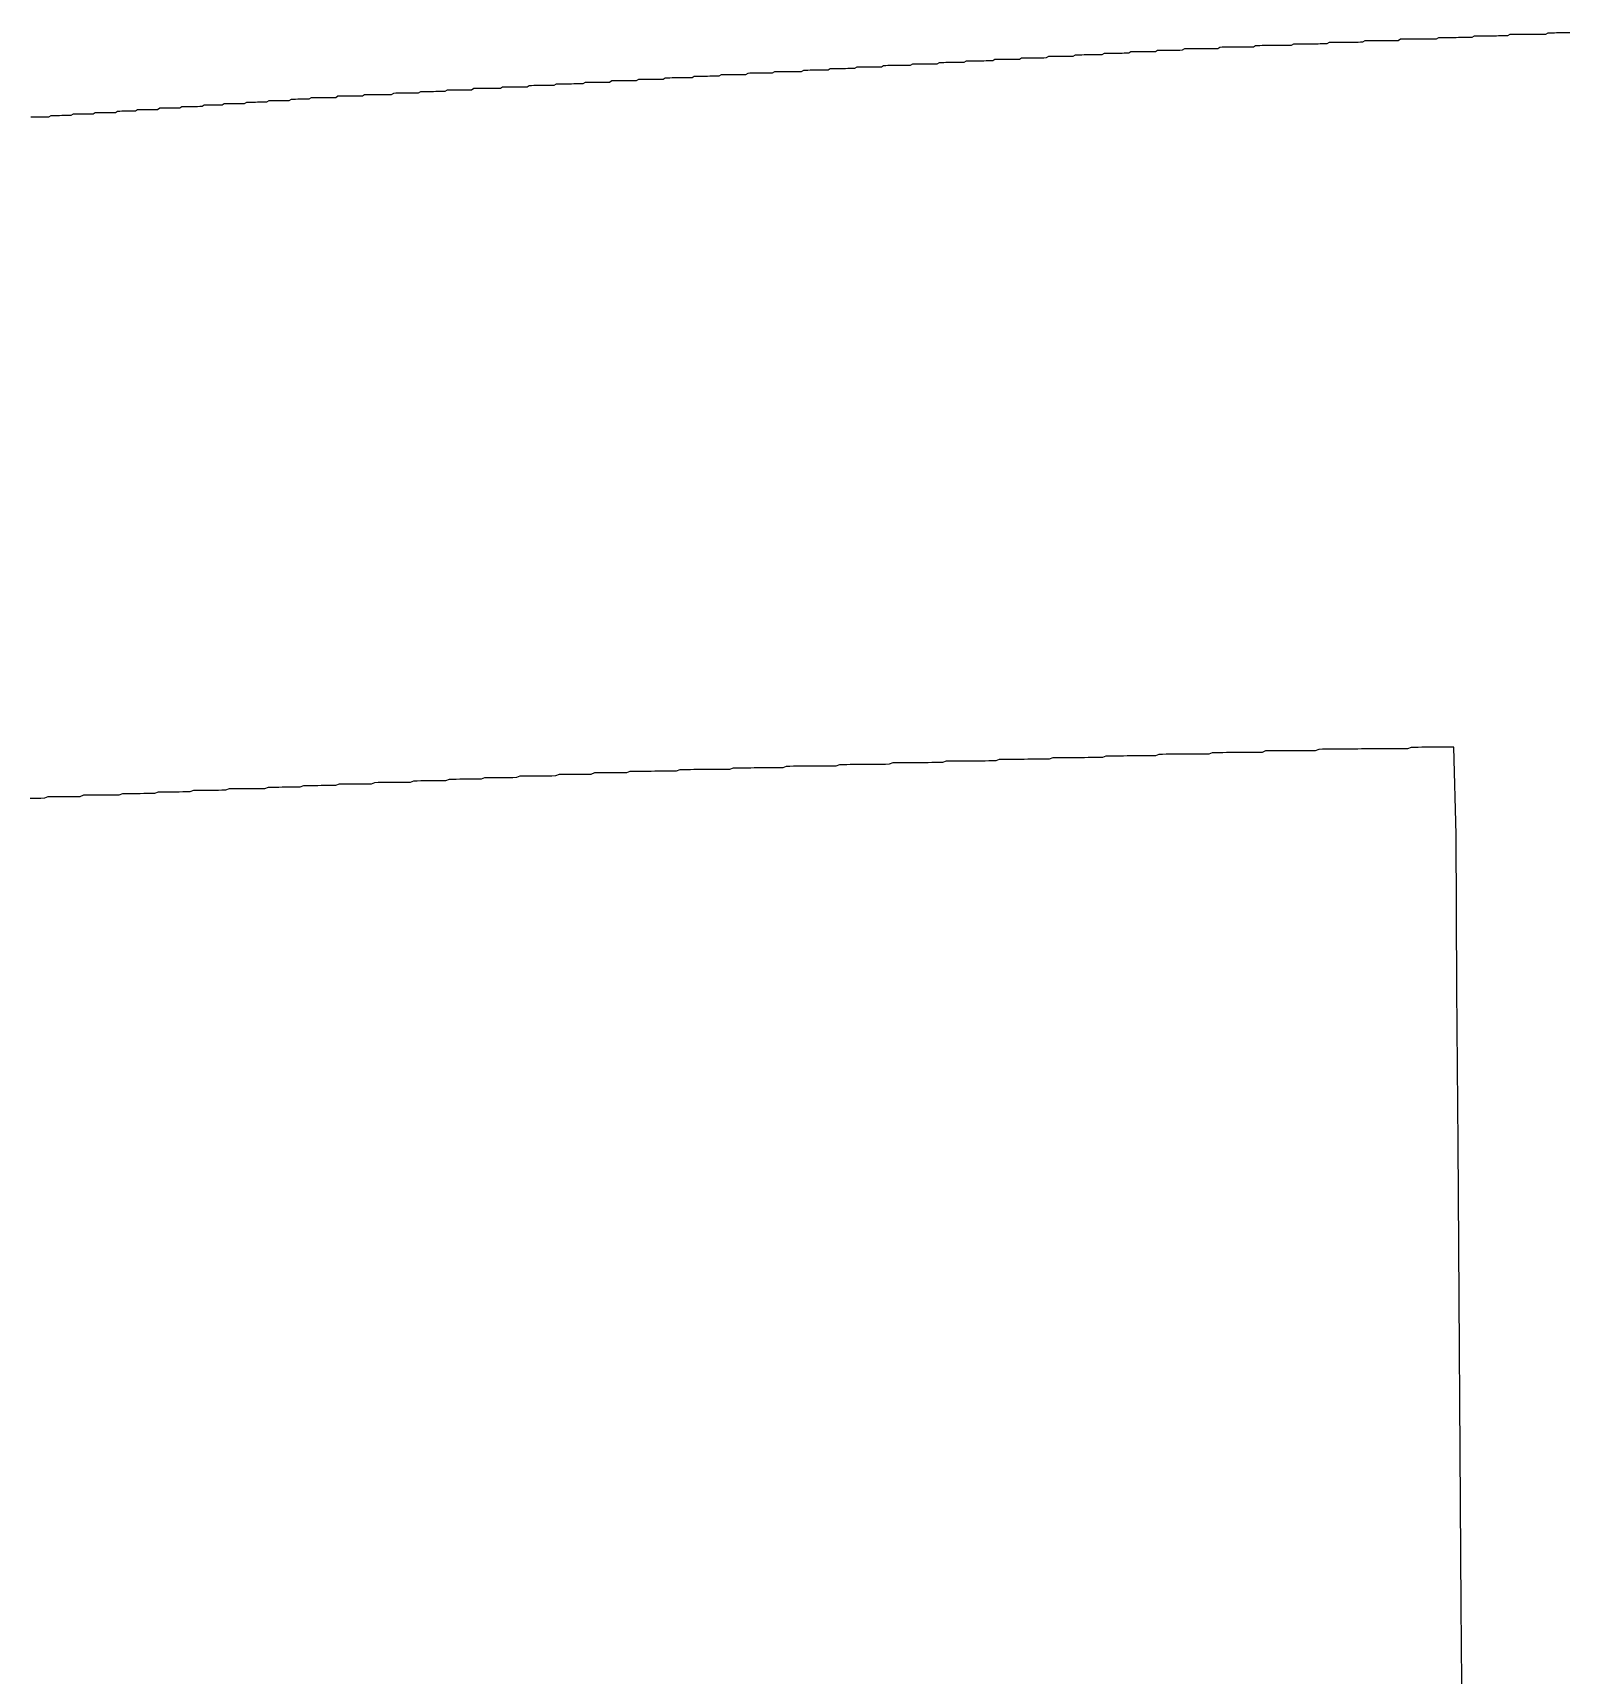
# Model space of a CAD drawing. Header units: millimetres. Extents: x 41 to 1041, y 1148 to 1248.
# Drawn here: x 176.95 to 188.38, y 1190.66 to 1202.89 of the extents above; entities that cross this region are included whole.
import ezdxf

# ---------------------------------------------------------------- set-up
doc = ezdxf.new("R2010")
doc.units = ezdxf.units.MM

msp = doc.modelspace()

# ---------------------------------------------------------------- linework, layer by layer
at = {"color": 3}
for points in [[(188.39, 1202.887, 0), (188.373, 1202.887, 0), (188.357, 1202.887, 0), (188.34, 1202.887, 0), (188.323, 1202.887, 0), (188.307, 1202.887, 0), (188.29, 1202.887, 0), (188.274, 1202.886, 0), (188.257, 1202.886, 0), (188.24, 1202.886, 0), (188.224, 1202.886, 0), (188.207, 1202.876, 0), (188.191, 1202.876, 0), (188.174, 1202.876, 0), (188.157, 1202.876, 0), (188.141, 1202.876, 0), (188.124, 1202.875, 0), (188.108, 1202.875, 0), (188.091, 1202.875, 0), (188.074, 1202.875, 0), (188.058, 1202.875, 0), (188.041, 1202.875, 0), (188.025, 1202.875, 0), (188.008, 1202.875, 0), (187.991, 1202.875, 0), (187.975, 1202.874, 0), (187.958, 1202.874, 0), (187.942, 1202.874, 0), (187.925, 1202.864, 0), (187.909, 1202.864, 0), (187.892, 1202.864, 0), (187.875, 1202.864, 0), (187.859, 1202.864, 0), (187.842, 1202.863, 0), (187.826, 1202.863, 0), (187.809, 1202.863, 0), (187.792, 1202.863, 0), (187.776, 1202.863, 0), (187.759, 1202.863, 0), (187.743, 1202.863, 0), (187.726, 1202.863, 0), (187.709, 1202.863, 0), (187.693, 1202.862, 0), (187.676, 1202.862, 0), (187.66, 1202.852, 0), (187.643, 1202.852, 0), (187.626, 1202.852, 0), (187.61, 1202.852, 0), (187.593, 1202.852, 0), (187.577, 1202.852, 0), (187.56, 1202.852, 0), (187.543, 1202.851, 0), (187.527, 1202.851, 0), (187.51, 1202.851, 0), (187.494, 1202.851, 0), (187.477, 1202.851, 0), (187.46, 1202.851, 0), (187.444, 1202.851, 0), (187.427, 1202.851, 0), (187.411, 1202.851, 0), (187.394, 1202.84, 0), (187.378, 1202.84, 0), (187.361, 1202.84, 0), (187.344, 1202.84, 0), (187.328, 1202.84, 0), (187.311, 1202.84, 0), (187.295, 1202.84, 0), (187.278, 1202.84, 0), (187.261, 1202.84, 0), (187.245, 1202.839, 0), (187.228, 1202.839, 0), (187.212, 1202.839, 0), (187.195, 1202.839, 0), (187.178, 1202.839, 0), (187.162, 1202.839, 0), (187.145, 1202.839, 0), (187.129, 1202.839, 0), (187.112, 1202.829, 0), (187.095, 1202.828, 0), (187.079, 1202.828, 0), (187.062, 1202.828, 0), (187.046, 1202.828, 0), (187.029, 1202.828, 0), (187.012, 1202.828, 0), (186.996, 1202.828, 0), (186.979, 1202.828, 0), (186.963, 1202.827, 0), (186.946, 1202.827, 0), (186.93, 1202.827, 0), (186.913, 1202.827, 0), (186.896, 1202.827, 0), (186.88, 1202.827, 0), (186.863, 1202.827, 0), (186.847, 1202.817, 0), (186.83, 1202.817, 0), (186.813, 1202.816, 0), (186.797, 1202.816, 0), (186.78, 1202.816, 0), (186.764, 1202.816, 0), (186.747, 1202.816, 0), (186.73, 1202.816, 0), (186.714, 1202.816, 0), (186.697, 1202.816, 0), (186.681, 1202.816, 0), (186.664, 1202.815, 0), (186.647, 1202.815, 0), (186.631, 1202.815, 0), (186.614, 1202.815, 0), (186.598, 1202.815, 0), (186.581, 1202.805, 0), (186.564, 1202.805, 0), (186.548, 1202.805, 0), (186.531, 1202.805, 0), (186.515, 1202.804, 0), (186.498, 1202.804, 0), (186.482, 1202.804, 0), (186.465, 1202.804, 0), (186.448, 1202.804, 0), (186.432, 1202.804, 0), (186.415, 1202.804, 0), (186.399, 1202.804, 0), (186.382, 1202.804, 0), (186.365, 1202.803, 0), (186.349, 1202.803, 0), (186.332, 1202.803, 0), (186.316, 1202.793, 0), (186.299, 1202.793, 0), (186.282, 1202.793, 0), (186.266, 1202.793, 0), (186.249, 1202.793, 0), (186.233, 1202.793, 0), (186.216, 1202.792, 0), (186.199, 1202.792, 0), (186.183, 1202.792, 0), (186.166, 1202.792, 0), (186.15, 1202.792, 0), (186.133, 1202.792, 0), (186.116, 1202.792, 0), (186.1, 1202.792, 0), (186.083, 1202.791, 0), (186.067, 1202.791, 0), (186.05, 1202.791, 0), (186.034, 1202.781, 0), (186.017, 1202.781, 0), (186, 1202.781, 0), (185.984, 1202.781, 0), (185.967, 1202.781, 0), (185.951, 1202.781, 0), (185.934, 1202.78, 0), (185.917, 1202.78, 0), (185.901, 1202.78, 0), (185.884, 1202.78, 0), (185.868, 1202.78, 0), (185.851, 1202.78, 0), (185.834, 1202.78, 0), (185.818, 1202.78, 0), (185.801, 1202.78, 0), (185.785, 1202.779, 0), (185.769, 1202.769, 0), (185.752, 1202.769, 0), (185.736, 1202.769, 0), (185.719, 1202.769, 0), (185.703, 1202.769, 0), (185.686, 1202.769, 0), (185.669, 1202.769, 0), (185.653, 1202.769, 0), (185.636, 1202.768, 0), (185.62, 1202.768, 0), (185.603, 1202.768, 0), (185.586, 1202.768, 0), (185.57, 1202.768, 0), (185.553, 1202.768, 0), (185.537, 1202.768, 0), (185.52, 1202.768, 0), (185.504, 1202.758, 0), (185.487, 1202.757, 0), (185.47, 1202.757, 0), (185.454, 1202.757, 0), (185.437, 1202.757, 0), (185.421, 1202.757, 0), (185.404, 1202.757, 0), (185.387, 1202.757, 0), (185.371, 1202.757, 0), (185.354, 1202.756, 0), (185.338, 1202.756, 0), (185.321, 1202.756, 0), (185.305, 1202.746, 0), (185.288, 1202.746, 0), (185.271, 1202.746, 0), (185.255, 1202.746, 0), (185.238, 1202.746, 0), (185.222, 1202.746, 0), (185.205, 1202.745, 0), (185.188, 1202.745, 0), (185.172, 1202.745, 0), (185.155, 1202.745, 0), (185.139, 1202.745, 0), (185.122, 1202.745, 0), (185.106, 1202.735, 0), (185.089, 1202.735, 0), (185.072, 1202.735, 0), (185.056, 1202.734, 0), (185.039, 1202.734, 0), (185.023, 1202.734, 0), (185.006, 1202.734, 0), (184.989, 1202.734, 0), (184.973, 1202.734, 0), (184.956, 1202.734, 0), (184.94, 1202.734, 0), (184.923, 1202.734, 0), (184.907, 1202.723, 0), (184.89, 1202.723, 0), (184.873, 1202.723, 0), (184.857, 1202.723, 0), (184.84, 1202.723, 0), (184.824, 1202.723, 0), (184.807, 1202.723, 0), (184.79, 1202.723, 0), (184.774, 1202.723, 0), (184.757, 1202.722, 0), (184.741, 1202.722, 0), (184.724, 1202.722, 0), (184.708, 1202.722, 0), (184.691, 1202.712, 0), (184.674, 1202.712, 0), (184.658, 1202.712, 0), (184.641, 1202.712, 0), (184.625, 1202.712, 0), (184.608, 1202.711, 0), (184.591, 1202.711, 0), (184.575, 1202.711, 0), (184.558, 1202.711, 0), (184.542, 1202.711, 0), (184.525, 1202.711, 0), (184.509, 1202.711, 0), (184.492, 1202.701, 0), (184.475, 1202.7, 0), (184.459, 1202.7, 0), (184.442, 1202.7, 0), (184.426, 1202.7, 0), (184.409, 1202.7, 0), (184.392, 1202.7, 0), (184.376, 1202.7, 0), (184.359, 1202.7, 0), (184.343, 1202.7, 0), (184.326, 1202.699, 0), (184.309, 1202.699, 0), (184.293, 1202.689, 0), (184.276, 1202.689, 0), (184.26, 1202.689, 0), (184.243, 1202.689, 0), (184.227, 1202.689, 0), (184.21, 1202.689, 0), (184.193, 1202.689, 0), (184.177, 1202.688, 0), (184.16, 1202.688, 0), (184.144, 1202.688, 0), (184.127, 1202.688, 0), (184.11, 1202.688, 0), (184.094, 1202.678, 0), (184.077, 1202.678, 0), (184.061, 1202.678, 0), (184.044, 1202.678, 0), (184.028, 1202.677, 0), (184.011, 1202.677, 0), (183.994, 1202.677, 0), (183.978, 1202.677, 0), (183.961, 1202.677, 0), (183.945, 1202.677, 0), (183.928, 1202.677, 0), (183.911, 1202.677, 0), (183.895, 1202.677, 0), (183.878, 1202.666, 0), (183.862, 1202.666, 0), (183.845, 1202.666, 0), (183.829, 1202.666, 0), (183.812, 1202.666, 0), (183.795, 1202.666, 0), (183.779, 1202.666, 0), (183.762, 1202.666, 0), (183.746, 1202.666, 0), (183.729, 1202.665, 0), (183.712, 1202.665, 0), (183.696, 1202.665, 0), (183.679, 1202.655, 0), (183.663, 1202.655, 0), (183.646, 1202.655, 0), (183.63, 1202.655, 0), (183.613, 1202.655, 0), (183.596, 1202.654, 0), (183.58, 1202.654, 0), (183.563, 1202.654, 0), (183.547, 1202.654, 0), (183.53, 1202.654, 0), (183.513, 1202.654, 0), (183.497, 1202.654, 0), (183.48, 1202.644, 0), (183.464, 1202.644, 0), (183.447, 1202.643, 0), (183.431, 1202.643, 0), (183.414, 1202.643, 0), (183.397, 1202.643, 0), (183.381, 1202.643, 0), (183.364, 1202.643, 0), (183.348, 1202.643, 0), (183.331, 1202.643, 0), (183.314, 1202.643, 0), (183.298, 1202.642, 0), (183.281, 1202.642, 0), (183.265, 1202.632, 0), (183.248, 1202.632, 0), (183.232, 1202.632, 0), (183.215, 1202.632, 0), (183.198, 1202.632, 0), (183.182, 1202.632, 0), (183.165, 1202.632, 0), (183.149, 1202.631, 0), (183.132, 1202.631, 0), (183.115, 1202.631, 0), (183.099, 1202.631, 0), (183.082, 1202.631, 0), (183.066, 1202.621, 0), (183.049, 1202.621, 0), (183.033, 1202.621, 0), (183.016, 1202.621, 0), (182.999, 1202.62, 0), (182.983, 1202.62, 0), (182.966, 1202.62, 0), (182.95, 1202.62, 0), (182.933, 1202.62, 0), (182.916, 1202.62, 0), (182.9, 1202.62, 0), (182.883, 1202.62, 0), (182.868, 1202.61, 0), (182.851, 1202.609, 0), (182.835, 1202.609, 0), (182.818, 1202.609, 0), (182.801, 1202.609, 0), (182.785, 1202.609, 0), (182.768, 1202.609, 0), (182.752, 1202.609, 0), (182.735, 1202.609, 0), (182.718, 1202.608, 0), (182.702, 1202.608, 0), (182.685, 1202.608, 0), (182.669, 1202.598, 0), (182.652, 1202.598, 0), (182.635, 1202.598, 0), (182.619, 1202.598, 0), (182.602, 1202.598, 0), (182.586, 1202.598, 0), (182.569, 1202.597, 0), (182.553, 1202.597, 0), (182.536, 1202.597, 0), (182.519, 1202.597, 0), (182.503, 1202.597, 0), (182.486, 1202.597, 0), (182.47, 1202.597, 0), (182.453, 1202.587, 0), (182.436, 1202.587, 0), (182.42, 1202.586, 0), (182.403, 1202.586, 0), (182.387, 1202.586, 0), (182.37, 1202.586, 0), (182.354, 1202.586, 0), (182.337, 1202.586, 0), (182.32, 1202.586, 0), (182.304, 1202.586, 0), (182.287, 1202.586, 0), (182.271, 1202.585, 0), (182.254, 1202.575, 0), (182.237, 1202.575, 0), (182.221, 1202.575, 0), (182.204, 1202.575, 0), (182.188, 1202.575, 0), (182.171, 1202.575, 0), (182.155, 1202.575, 0), (182.138, 1202.575, 0), (182.121, 1202.574, 0), (182.105, 1202.574, 0), (182.088, 1202.574, 0), (182.072, 1202.574, 0), (182.055, 1202.564, 0), (182.038, 1202.564, 0), (182.022, 1202.564, 0), (182.005, 1202.564, 0), (181.989, 1202.564, 0), (181.972, 1202.563, 0), (181.956, 1202.563, 0), (181.939, 1202.563, 0), (181.922, 1202.563, 0), (181.906, 1202.563, 0), (181.889, 1202.563, 0), (181.873, 1202.563, 0), (181.856, 1202.553, 0), (181.839, 1202.552, 0), (181.823, 1202.552, 0), (181.806, 1202.552, 0), (181.79, 1202.552, 0), (181.773, 1202.552, 0), (181.757, 1202.552, 0), (181.74, 1202.552, 0), (181.723, 1202.552, 0), (181.707, 1202.552, 0), (181.69, 1202.551, 0), (181.674, 1202.551, 0), (181.657, 1202.551, 0), (181.64, 1202.541, 0), (181.624, 1202.541, 0), (181.607, 1202.541, 0), (181.591, 1202.541, 0), (181.574, 1202.541, 0), (181.558, 1202.541, 0), (181.541, 1202.54, 0), (181.524, 1202.54, 0), (181.508, 1202.54, 0), (181.491, 1202.54, 0), (181.475, 1202.54, 0), (181.458, 1202.54, 0), (181.441, 1202.53, 0), (181.425, 1202.53, 0), (181.408, 1202.53, 0), (181.392, 1202.529, 0), (181.375, 1202.529, 0), (181.359, 1202.529, 0), (181.342, 1202.529, 0), (181.325, 1202.529, 0), (181.309, 1202.529, 0), (181.292, 1202.529, 0), (181.276, 1202.529, 0), (181.259, 1202.529, 0), (181.242, 1202.518, 0), (181.226, 1202.518, 0), (181.209, 1202.518, 0), (181.193, 1202.518, 0), (181.176, 1202.518, 0), (181.159, 1202.518, 0), (181.143, 1202.518, 0), (181.126, 1202.518, 0), (181.11, 1202.518, 0), (181.093, 1202.517, 0), (181.077, 1202.517, 0), (181.06, 1202.517, 0), (181.043, 1202.507, 0), (181.027, 1202.507, 0), (181.01, 1202.507, 0), (180.994, 1202.507, 0), (180.977, 1202.507, 0), (180.96, 1202.506, 0), (180.944, 1202.506, 0), (180.927, 1202.506, 0), (180.911, 1202.506, 0), (180.894, 1202.506, 0), (180.878, 1202.506, 0), (180.861, 1202.506, 0), (180.844, 1202.506, 0), (180.828, 1202.496, 0), (180.811, 1202.495, 0), (180.795, 1202.495, 0), (180.778, 1202.495, 0), (180.761, 1202.495, 0), (180.745, 1202.495, 0), (180.728, 1202.495, 0), (180.712, 1202.495, 0), (180.695, 1202.495, 0), (180.679, 1202.495, 0), (180.662, 1202.494, 0), (180.645, 1202.494, 0), (180.629, 1202.484, 0), (180.612, 1202.484, 0), (180.596, 1202.484, 0), (180.579, 1202.484, 0), (180.562, 1202.484, 0), (180.546, 1202.484, 0), (180.529, 1202.484, 0), (180.513, 1202.483, 0), (180.496, 1202.483, 0), (180.48, 1202.483, 0), (180.463, 1202.483, 0), (180.446, 1202.483, 0), (180.43, 1202.473, 0), (180.413, 1202.473, 0), (180.397, 1202.473, 0), (180.38, 1202.473, 0), (180.363, 1202.472, 0), (180.347, 1202.472, 0), (180.33, 1202.472, 0), (180.314, 1202.472, 0), (180.297, 1202.472, 0), (180.281, 1202.472, 0), (180.264, 1202.472, 0), (180.247, 1202.472, 0), (180.231, 1202.472, 0), (180.215, 1202.461, 0), (180.199, 1202.461, 0), (180.182, 1202.461, 0), (180.165, 1202.461, 0), (180.149, 1202.461, 0), (180.132, 1202.461, 0), (180.116, 1202.461, 0), (180.099, 1202.461, 0), (180.083, 1202.46, 0), (180.066, 1202.46, 0), (180.049, 1202.46, 0), (180.033, 1202.46, 0), (180.016, 1202.45, 0), (180, 1202.45, 0), (179.983, 1202.45, 0), (179.966, 1202.45, 0), (179.95, 1202.45, 0), (179.933, 1202.449, 0), (179.917, 1202.449, 0), (179.9, 1202.449, 0), (179.884, 1202.449, 0), (179.867, 1202.449, 0), (179.85, 1202.449, 0), (179.834, 1202.449, 0), (179.817, 1202.439, 0), (179.801, 1202.439, 0), (179.784, 1202.438, 0), (179.767, 1202.438, 0), (179.751, 1202.438, 0), (179.734, 1202.438, 0), (179.718, 1202.438, 0), (179.701, 1202.438, 0), (179.684, 1202.438, 0), (179.668, 1202.438, 0), (179.651, 1202.438, 0), (179.635, 1202.437, 0), (179.618, 1202.427, 0), (179.602, 1202.427, 0), (179.585, 1202.427, 0), (179.568, 1202.427, 0), (179.552, 1202.427, 0), (179.535, 1202.427, 0), (179.519, 1202.427, 0), (179.502, 1202.427, 0), (179.485, 1202.426, 0), (179.469, 1202.426, 0), (179.452, 1202.426, 0), (179.436, 1202.426, 0), (179.419, 1202.426, 0), (179.403, 1202.416, 0), (179.386, 1202.416, 0), (179.369, 1202.416, 0), (179.353, 1202.415, 0), (179.336, 1202.415, 0), (179.32, 1202.415, 0), (179.303, 1202.415, 0), (179.286, 1202.415, 0), (179.27, 1202.415, 0), (179.253, 1202.415, 0), (179.237, 1202.415, 0), (179.22, 1202.415, 0), (179.204, 1202.404, 0), (179.187, 1202.404, 0), (179.17, 1202.404, 0), (179.154, 1202.404, 0), (179.137, 1202.404, 0), (179.121, 1202.404, 0), (179.104, 1202.404, 0), (179.087, 1202.404, 0), (179.071, 1202.404, 0), (179.054, 1202.403, 0), (179.038, 1202.403, 0), (179.021, 1202.403, 0), (179.005, 1202.393, 0), (178.988, 1202.393, 0), (178.971, 1202.393, 0), (178.955, 1202.393, 0), (178.938, 1202.393, 0), (178.922, 1202.393, 0), (178.905, 1202.392, 0), (178.889, 1202.392, 0), (178.872, 1202.392, 0), (178.855, 1202.382, 0), (178.839, 1202.382, 0), (178.822, 1202.382, 0), (178.806, 1202.382, 0), (178.789, 1202.382, 0), (178.773, 1202.382, 0), (178.756, 1202.381, 0), (178.739, 1202.381, 0), (178.723, 1202.381, 0), (178.706, 1202.381, 0), (178.69, 1202.371, 0), (178.673, 1202.371, 0), (178.657, 1202.371, 0), (178.64, 1202.371, 0), (178.623, 1202.371, 0), (178.607, 1202.37, 0), (178.59, 1202.37, 0), (178.574, 1202.37, 0), (178.557, 1202.37, 0), (178.541, 1202.37, 0), (178.524, 1202.36, 0), (178.507, 1202.36, 0), (178.491, 1202.36, 0), (178.474, 1202.359, 0), (178.458, 1202.359, 0), (178.441, 1202.359, 0), (178.425, 1202.359, 0), (178.408, 1202.359, 0), (178.391, 1202.359, 0), (178.375, 1202.359, 0), (178.358, 1202.349, 0), (178.342, 1202.349, 0), (178.325, 1202.348, 0), (178.309, 1202.348, 0), (178.292, 1202.348, 0), (178.275, 1202.348, 0), (178.259, 1202.348, 0), (178.242, 1202.348, 0), (178.226, 1202.348, 0), (178.209, 1202.338, 0), (178.193, 1202.338, 0), (178.176, 1202.337, 0), (178.159, 1202.337, 0), (178.143, 1202.337, 0), (178.126, 1202.337, 0), (178.11, 1202.337, 0), (178.093, 1202.337, 0), (178.077, 1202.337, 0), (178.06, 1202.337, 0), (178.043, 1202.327, 0), (178.027, 1202.326, 0), (178.01, 1202.326, 0), (177.994, 1202.326, 0), (177.977, 1202.326, 0), (177.961, 1202.326, 0), (177.944, 1202.326, 0), (177.927, 1202.326, 0), (177.911, 1202.326, 0), (177.894, 1202.326, 0), (177.878, 1202.315, 0), (177.861, 1202.315, 0), (177.844, 1202.315, 0), (177.828, 1202.315, 0), (177.811, 1202.315, 0), (177.795, 1202.315, 0), (177.778, 1202.315, 0), (177.762, 1202.315, 0), (177.745, 1202.315, 0), (177.728, 1202.314, 0), (177.713, 1202.304, 0), (177.696, 1202.304, 0), (177.68, 1202.304, 0), (177.663, 1202.304, 0), (177.647, 1202.304, 0), (177.63, 1202.304, 0), (177.613, 1202.304, 0), (177.597, 1202.303, 0), (177.58, 1202.303, 0), (177.564, 1202.293, 0), (177.547, 1202.293, 0), (177.531, 1202.293, 0), (177.514, 1202.293, 0), (177.497, 1202.293, 0), (177.481, 1202.293, 0), (177.464, 1202.293, 0), (177.448, 1202.292, 0), (177.431, 1202.292, 0), (177.415, 1202.292, 0), (177.398, 1202.282, 0), (177.381, 1202.282, 0), (177.365, 1202.282, 0), (177.348, 1202.282, 0), (177.332, 1202.282, 0), (177.315, 1202.282, 0), (177.299, 1202.281, 0), (177.282, 1202.281, 0), (177.265, 1202.281, 0), (177.249, 1202.281, 0), (177.232, 1202.271, 0), (177.216, 1202.271, 0), (177.199, 1202.271, 0), (177.183, 1202.271, 0), (177.166, 1202.271, 0), (177.149, 1202.27, 0), (177.133, 1202.27, 0), (177.116, 1202.27, 0), (177.1, 1202.27, 0), (177.083, 1202.27, 0), (177.067, 1202.26, 0), (177.05, 1202.26, 0), (177.033, 1202.26, 0), (177.017, 1202.26, 0), (177, 1202.259, 0), (176.984, 1202.259, 0), (176.967, 1202.259, 0), (176.951, 1202.259, 0), (176.934, 1202.259, 0)], [(187.589, 1190.031, 0), (187.581, 1191.181, 0), (187.573, 1192.331, 0), (187.565, 1193.471, 0), (187.557, 1194.621, 0), (187.549, 1195.771, 0), (187.542, 1196.921, 0), (187.525, 1197.571, 0), (187.499, 1197.571, 0), (187.472, 1197.571, 0), (187.446, 1197.571, 0), (187.42, 1197.57, 0), (187.393, 1197.57, 0), (187.367, 1197.57, 0), (187.34, 1197.57, 0), (187.314, 1197.57, 0), (187.287, 1197.57, 0), (187.261, 1197.569, 0), (187.234, 1197.569, 0), (187.208, 1197.569, 0), (187.182, 1197.559, 0), (187.155, 1197.559, 0), (187.129, 1197.559, 0), (187.102, 1197.558, 0), (187.076, 1197.558, 0), (187.049, 1197.558, 0), (187.023, 1197.558, 0), (186.997, 1197.558, 0), (186.97, 1197.557, 0), (186.944, 1197.557, 0), (186.917, 1197.557, 0), (186.891, 1197.557, 0), (186.864, 1197.557, 0), (186.838, 1197.557, 0), (186.812, 1197.556, 0), (186.785, 1197.556, 0), (186.759, 1197.556, 0), (186.732, 1197.556, 0), (186.706, 1197.556, 0), (186.679, 1197.555, 0), (186.653, 1197.555, 0), (186.626, 1197.555, 0), (186.6, 1197.555, 0), (186.574, 1197.555, 0), (186.547, 1197.555, 0), (186.521, 1197.554, 0), (186.494, 1197.544, 0), (186.468, 1197.544, 0), (186.441, 1197.544, 0), (186.415, 1197.544, 0), (186.389, 1197.543, 0), (186.362, 1197.543, 0), (186.336, 1197.543, 0), (186.309, 1197.543, 0), (186.283, 1197.543, 0), (186.256, 1197.543, 0), (186.23, 1197.542, 0), (186.204, 1197.542, 0), (186.177, 1197.542, 0), (186.151, 1197.542, 0), (186.124, 1197.542, 0), (186.098, 1197.531, 0), (186.071, 1197.531, 0), (186.045, 1197.531, 0), (186.019, 1197.531, 0), (185.992, 1197.531, 0), (185.966, 1197.531, 0), (185.939, 1197.53, 0), (185.913, 1197.53, 0), (185.886, 1197.53, 0), (185.86, 1197.53, 0), (185.834, 1197.53, 0), (185.807, 1197.529, 0), (185.781, 1197.529, 0), (185.754, 1197.529, 0), (185.728, 1197.529, 0), (185.701, 1197.519, 0), (185.675, 1197.519, 0), (185.649, 1197.518, 0), (185.622, 1197.518, 0), (185.596, 1197.518, 0), (185.569, 1197.518, 0), (185.543, 1197.518, 0), (185.516, 1197.517, 0), (185.49, 1197.517, 0), (185.464, 1197.517, 0), (185.437, 1197.517, 0), (185.411, 1197.517, 0), (185.384, 1197.517, 0), (185.358, 1197.516, 0), (185.331, 1197.516, 0), (185.305, 1197.506, 0), (185.279, 1197.506, 0), (185.252, 1197.506, 0), (185.226, 1197.506, 0), (185.199, 1197.505, 0), (185.173, 1197.505, 0), (185.146, 1197.505, 0), (185.12, 1197.505, 0), (185.094, 1197.505, 0), (185.067, 1197.504, 0), (185.041, 1197.504, 0), (185.014, 1197.504, 0), (184.988, 1197.504, 0), (184.961, 1197.504, 0), (184.935, 1197.504, 0), (184.91, 1197.493, 0), (184.883, 1197.493, 0), (184.857, 1197.493, 0), (184.83, 1197.493, 0), (184.804, 1197.493, 0), (184.777, 1197.492, 0), (184.751, 1197.492, 0), (184.725, 1197.492, 0), (184.698, 1197.492, 0), (184.672, 1197.492, 0), (184.645, 1197.492, 0), (184.619, 1197.491, 0), (184.592, 1197.491, 0), (184.566, 1197.491, 0), (184.54, 1197.491, 0), (184.513, 1197.481, 0), (184.487, 1197.48, 0), (184.46, 1197.48, 0), (184.434, 1197.48, 0), (184.407, 1197.48, 0), (184.381, 1197.48, 0), (184.355, 1197.48, 0), (184.328, 1197.479, 0), (184.302, 1197.479, 0), (184.275, 1197.479, 0), (184.249, 1197.479, 0), (184.222, 1197.479, 0), (184.196, 1197.478, 0), (184.169, 1197.478, 0), (184.143, 1197.478, 0), (184.117, 1197.468, 0), (184.09, 1197.468, 0), (184.064, 1197.468, 0), (184.037, 1197.467, 0), (184.011, 1197.467, 0), (183.984, 1197.467, 0), (183.958, 1197.467, 0), (183.932, 1197.467, 0), (183.905, 1197.466, 0), (183.879, 1197.466, 0), (183.852, 1197.466, 0), (183.826, 1197.466, 0), (183.799, 1197.466, 0), (183.773, 1197.466, 0), (183.747, 1197.465, 0), (183.72, 1197.455, 0), (183.694, 1197.455, 0), (183.667, 1197.455, 0), (183.641, 1197.455, 0), (183.614, 1197.454, 0), (183.588, 1197.454, 0), (183.562, 1197.454, 0), (183.535, 1197.454, 0), (183.509, 1197.454, 0), (183.482, 1197.454, 0), (183.456, 1197.453, 0), (183.429, 1197.453, 0), (183.403, 1197.453, 0), (183.377, 1197.453, 0), (183.35, 1197.453, 0), (183.324, 1197.443, 0), (183.297, 1197.442, 0), (183.271, 1197.442, 0), (183.244, 1197.442, 0), (183.218, 1197.442, 0), (183.192, 1197.442, 0), (183.165, 1197.441, 0), (183.139, 1197.441, 0), (183.112, 1197.441, 0), (183.086, 1197.441, 0), (183.059, 1197.441, 0), (183.033, 1197.441, 0), (183.007, 1197.44, 0), (182.98, 1197.44, 0), (182.954, 1197.44, 0), (182.927, 1197.43, 0), (182.901, 1197.43, 0), (182.874, 1197.429, 0), (182.848, 1197.429, 0), (182.822, 1197.429, 0), (182.795, 1197.429, 0), (182.769, 1197.429, 0), (182.742, 1197.429, 0), (182.716, 1197.428, 0), (182.689, 1197.428, 0), (182.663, 1197.428, 0), (182.637, 1197.428, 0), (182.61, 1197.428, 0), (182.584, 1197.427, 0), (182.557, 1197.427, 0), (182.531, 1197.417, 0), (182.504, 1197.417, 0), (182.478, 1197.417, 0), (182.452, 1197.417, 0), (182.425, 1197.416, 0), (182.399, 1197.416, 0), (182.372, 1197.416, 0), (182.346, 1197.416, 0), (182.319, 1197.416, 0), (182.293, 1197.415, 0), (182.267, 1197.415, 0), (182.24, 1197.415, 0), (182.214, 1197.415, 0), (182.187, 1197.415, 0), (182.161, 1197.415, 0), (182.134, 1197.404, 0), (182.108, 1197.404, 0), (182.082, 1197.404, 0), (182.055, 1197.404, 0), (182.029, 1197.404, 0), (182.002, 1197.403, 0), (181.976, 1197.403, 0), (181.949, 1197.403, 0), (181.923, 1197.403, 0), (181.897, 1197.403, 0), (181.87, 1197.403, 0), (181.844, 1197.402, 0), (181.817, 1197.402, 0), (181.791, 1197.402, 0), (181.764, 1197.402, 0), (181.738, 1197.392, 0), (181.712, 1197.391, 0), (181.685, 1197.391, 0), (181.659, 1197.391, 0), (181.632, 1197.391, 0), (181.606, 1197.391, 0), (181.579, 1197.391, 0), (181.553, 1197.39, 0), (181.527, 1197.39, 0), (181.5, 1197.39, 0), (181.474, 1197.39, 0), (181.447, 1197.39, 0), (181.421, 1197.39, 0), (181.394, 1197.389, 0), (181.368, 1197.379, 0), (181.342, 1197.379, 0), (181.315, 1197.379, 0), (181.289, 1197.379, 0), (181.262, 1197.378, 0), (181.236, 1197.378, 0), (181.209, 1197.378, 0), (181.183, 1197.378, 0), (181.157, 1197.378, 0), (181.13, 1197.378, 0), (181.104, 1197.367, 0), (181.077, 1197.367, 0), (181.051, 1197.367, 0), (181.025, 1197.367, 0), (180.998, 1197.367, 0), (180.972, 1197.366, 0), (180.945, 1197.366, 0), (180.919, 1197.366, 0), (180.892, 1197.366, 0), (180.866, 1197.366, 0), (180.84, 1197.356, 0), (180.813, 1197.355, 0), (180.787, 1197.355, 0), (180.76, 1197.355, 0), (180.734, 1197.355, 0), (180.707, 1197.355, 0), (180.681, 1197.354, 0), (180.655, 1197.354, 0), (180.628, 1197.354, 0), (180.602, 1197.354, 0), (180.575, 1197.354, 0), (180.549, 1197.344, 0), (180.523, 1197.343, 0), (180.496, 1197.343, 0), (180.47, 1197.343, 0), (180.443, 1197.343, 0), (180.417, 1197.343, 0), (180.39, 1197.342, 0), (180.364, 1197.342, 0), (180.338, 1197.342, 0), (180.311, 1197.342, 0), (180.286, 1197.332, 0), (180.259, 1197.332, 0), (180.233, 1197.331, 0), (180.206, 1197.331, 0), (180.18, 1197.331, 0), (180.154, 1197.331, 0), (180.127, 1197.331, 0), (180.101, 1197.33, 0), (180.074, 1197.33, 0), (180.048, 1197.33, 0), (180.022, 1197.32, 0), (179.995, 1197.32, 0), (179.969, 1197.32, 0), (179.942, 1197.319, 0), (179.916, 1197.319, 0), (179.889, 1197.319, 0), (179.863, 1197.319, 0), (179.837, 1197.319, 0), (179.81, 1197.318, 0), (179.784, 1197.318, 0), (179.757, 1197.308, 0), (179.731, 1197.308, 0), (179.704, 1197.308, 0), (179.678, 1197.308, 0), (179.652, 1197.307, 0), (179.625, 1197.307, 0), (179.599, 1197.307, 0), (179.572, 1197.307, 0), (179.546, 1197.307, 0), (179.52, 1197.307, 0), (179.493, 1197.306, 0), (179.467, 1197.296, 0), (179.44, 1197.296, 0), (179.414, 1197.296, 0), (179.387, 1197.296, 0), (179.361, 1197.295, 0), (179.335, 1197.295, 0), (179.308, 1197.295, 0), (179.282, 1197.295, 0), (179.255, 1197.295, 0), (179.229, 1197.295, 0), (179.203, 1197.284, 0), (179.176, 1197.284, 0), (179.15, 1197.284, 0), (179.123, 1197.284, 0), (179.097, 1197.284, 0), (179.07, 1197.283, 0), (179.044, 1197.283, 0), (179.018, 1197.283, 0), (178.991, 1197.283, 0), (178.965, 1197.283, 0), (178.938, 1197.273, 0), (178.912, 1197.272, 0), (178.885, 1197.272, 0), (178.859, 1197.272, 0), (178.833, 1197.272, 0), (178.806, 1197.272, 0), (178.78, 1197.271, 0), (178.753, 1197.271, 0), (178.727, 1197.271, 0), (178.701, 1197.271, 0), (178.674, 1197.261, 0), (178.648, 1197.261, 0), (178.621, 1197.26, 0), (178.595, 1197.26, 0), (178.568, 1197.26, 0), (178.542, 1197.26, 0), (178.516, 1197.26, 0), (178.489, 1197.259, 0), (178.463, 1197.259, 0), (178.436, 1197.259, 0), (178.41, 1197.259, 0), (178.383, 1197.249, 0), (178.357, 1197.249, 0), (178.331, 1197.248, 0), (178.304, 1197.248, 0), (178.278, 1197.248, 0), (178.251, 1197.248, 0), (178.225, 1197.248, 0), (178.199, 1197.247, 0), (178.172, 1197.247, 0), (178.146, 1197.247, 0), (178.119, 1197.237, 0), (178.093, 1197.237, 0), (178.066, 1197.237, 0), (178.04, 1197.236, 0), (178.014, 1197.236, 0), (177.987, 1197.236, 0), (177.961, 1197.236, 0), (177.934, 1197.236, 0), (177.908, 1197.236, 0), (177.882, 1197.235, 0), (177.855, 1197.225, 0), (177.829, 1197.225, 0), (177.802, 1197.225, 0), (177.776, 1197.225, 0), (177.749, 1197.224, 0), (177.723, 1197.224, 0), (177.697, 1197.224, 0), (177.67, 1197.224, 0), (177.644, 1197.224, 0), (177.617, 1197.224, 0), (177.591, 1197.213, 0), (177.564, 1197.213, 0), (177.538, 1197.213, 0), (177.512, 1197.213, 0), (177.485, 1197.213, 0), (177.459, 1197.212, 0), (177.432, 1197.212, 0), (177.406, 1197.212, 0), (177.38, 1197.212, 0), (177.353, 1197.212, 0), (177.327, 1197.212, 0), (177.3, 1197.201, 0), (177.274, 1197.201, 0), (177.247, 1197.201, 0), (177.221, 1197.201, 0), (177.195, 1197.201, 0), (177.168, 1197.2, 0), (177.142, 1197.2, 0), (177.115, 1197.2, 0), (177.089, 1197.2, 0), (177.062, 1197.2, 0), (177.036, 1197.19, 0), (177.01, 1197.189, 0), (176.983, 1197.189, 0), (176.957, 1197.189, 0), (176.93, 1197.189, 0)]]:
    msp.add_polyline3d(points, dxfattribs=at)

doc.saveas('drawing.dxf')
